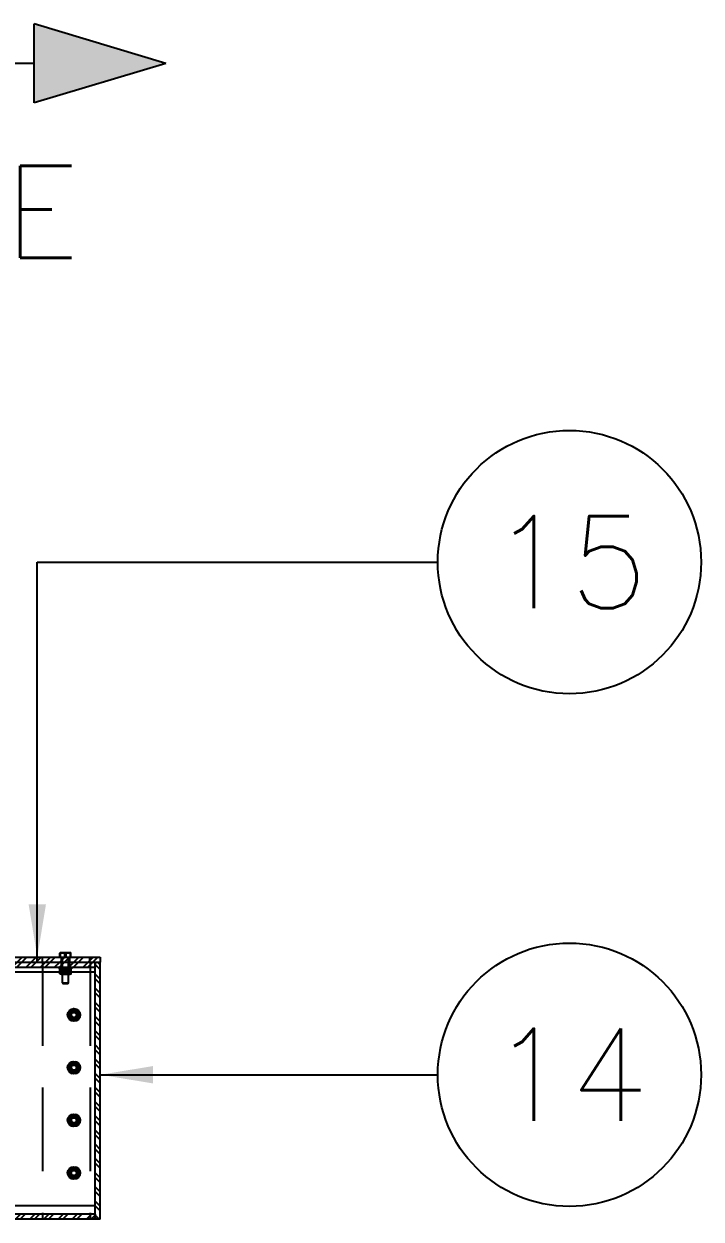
# Model space of a CAD drawing. Header units: metres. Extents: x 0 to 21025, y 0 to 14850.
# Drawn here: x 6473 to 7116, y 6191 to 7325 of the extents above; entities that cross this region are included whole.
import ezdxf
from ezdxf.enums import TextEntityAlignment as Align

# ---------------------------------------------------------------- set-up
doc = ezdxf.new("R2010")
doc.units = ezdxf.units.M
doc.header["$LTSCALE"] = 25
doc.linetypes.add('HIDDEN2', pattern=[4.7625, 3.175, -1.5875])
for name, color, linetype in [('GSB', 7, 'Continuous'), ('SDM', 7, 'Continuous'), ('SHA', 7, 'Continuous'), ('SL4', 4, 'Continuous'), ('ST1', 7, 'HIDDEN2')]:
    doc.layers.add(name, color=color, linetype=linetype)
doc.styles.add('R100', font='simplex.shx', dxfattribs={"height": 2.5})
doc.styles.add('R140', font='simplex.shx', dxfattribs={"height": 3.5})
doc.styles.add('ROMANS', font='ROMANS.SHX')
doc.dimstyles.new('25___1-25', dxfattribs={"dimscale": 25, "dimtxt": 2.5, "dimasz": 2, "dimexe": 1.5, "dimexo": 1, "dimgap": 0.5, "dimtad": 1, "dimzin": 12, "dimtxsty": 'ROMANS', "dimcen": 0, "dimclrd": 256, "dimclre": 256, "dimclrt": 3, "dimazin": 3, "dimtfac": 1, "dimtmove": 0, "dimatfit": 0, "dimfxl": 1, "dimlwd": -1, "dimlwe": -1, "dimarcsym": 0})
pattern_1 = [(45, (-2913.5705, 2928.034), (-6.735192, 6.735192), []), (45, (-2909.08, 2928.034), (-6.735192, 6.735192), [])]

# ---------------------------------------------------------------- blocks, each defined once
blk = doc.blocks.new('SIMB_CORTE_2')
at = {"layer": 'GSB'}
blk.add_hatch(color=2, dxfattribs=at).paths.add_polyline_path([(1.5, -4), (-1.5, -4), (0, -9)])
at = {"layer": 'GSB', "color": 1}
for p, q in [((0, -4), (0, 0)), ((0, 0), (10, 0)), ((0, -9), (-1.5, -4)), ((1.5, -4), (-1.5, -4)), ((0, -9), (1.5, -4))]:
    blk.add_line(p, q, dxfattribs=at)
at = {"layer": 'GSB', "color": 3, "style": 'R100'}
blk.add_attdef('XXXX', (-0.597, 1.573), '', height=2.5, dxfattribs=at)
at = {"layer": 'GSB', "color": 4, "style": 'R140'}
blk.add_attdef('A', text='', height=3.5, dxfattribs=at).set_placement((5.637, -4.293), align=Align.MIDDLE)
blk = doc.blocks.new('INDICACAO_EIXO')
at = {"layer": 'GSB', "color": 3}
blk.add_circle((0, 0), 5, dxfattribs=at)

msp = doc.modelspace()

# ---------------------------------------------------------------- hatches: boundary and pattern name
at = {"layer": 'SHA'}
h = msp.add_hatch(dxfattribs=at)
h.set_pattern_fill('ANSI32', color=256, style=0)
h.set_pattern_definition(pattern_1)
h.paths.add_polyline_path([(6540.514, 6434.865), (5540.514, 6434.865), (5540.514, 6430.103), (6540.514, 6430.103)], flags=0)
h = msp.add_hatch(dxfattribs=at)
h.set_pattern_fill('ANSI32', color=256, style=0)
h.set_pattern_definition(pattern_1)
h.paths.add_polyline_path([(6545.277, 6434.865), (6545.277, 6439.628), (6330.277, 6439.628), (6330.277, 6434.865)], flags=0)
h = msp.add_hatch(dxfattribs=at)
h.set_pattern_fill('ANSI32', color=256, angle=90, style=0)
h.set_pattern_definition([(135, (-2913.5705, 2928.034), (-6.735192, -6.735192), []), (135, (-2913.5705, 2932.524), (-6.735192, -6.735192), [])])
h.paths.add_polyline_path([(6545.277, 6434.865), (6540.514, 6434.865), (6540.514, 6190.865), (6545.277, 6190.865)], flags=0)
h = msp.add_hatch(dxfattribs=at)
h.set_pattern_fill('ANSI32', color=256, style=0)
h.set_pattern_definition(pattern_1)
h.paths.add_polyline_path([(5540.514, 6190.865), (6540.514, 6190.865), (6540.514, 6195.628), (5540.514, 6195.628)], flags=0)

# ---------------------------------------------------------------- linework, layer by layer
at = {"layer": 'SL4'}
for p, q in [((5540.514, 6434.865), (6540.514, 6434.865)), ((6330.277, 6439.628), (6545.277, 6439.628)), ((6330.277, 6434.865), (6545.277, 6434.865)), ((6507.05, 6439.628), (6507.05, 6443.181)), ((6507.277, 6443.628), (6507.259, 6443.617)), ((6510.153, 6443.628), (6507.295, 6443.628)), ((6507.539, 6443.181), (6510.153, 6443.628)), ((6507.539, 6439.628), (6507.539, 6443.181)), ((6515.135, 6443.628), (6510.153, 6443.628)), ((6512.766, 6443.181), (6515.135, 6443.628)), ((6512.766, 6439.628), (6512.766, 6443.181)), ((6517.277, 6443.628), (6515.135, 6443.628)), ((6517.295, 6443.617), (6517.277, 6443.628)), ((6517.503, 6439.628), (6517.503, 6443.181)), ((6540.514, 6190.865), (6540.514, 6434.865)), ((6540.514, 6434.865), (6545.277, 6434.865)), ((6540.514, 6434.865), (6540.514, 6430.103)), ((6545.277, 6439.628), (6545.277, 6434.865)), ((6545.277, 6190.865), (6545.277, 6434.865)), ((5540.514, 6430.103), (6540.514, 6430.103)), ((6506.971, 6425.34), (6467.793, 6425.34)), ((6506.277, 6430.103), (6506.277, 6428.503)), ((6510.799, 6428.503), (6506.277, 6428.503)), ((6506.971, 6428.056), (6507.312, 6428.503)), ((6506.971, 6423.749), (6506.971, 6428.056)), ((6506.971, 6423.749), (6507.312, 6423.303)), ((6509.283, 6423.303), (6507.277, 6423.303)), ((6509.277, 6423.303), (6509.277, 6415.182)), ((6509.283, 6423.303), (6514.248, 6423.303)), ((6518.277, 6428.503), (6510.799, 6428.503)), ((6511.595, 6423.749), (6511.595, 6428.056)), ((6516.901, 6428.056), (6514.248, 6428.503)), ((6516.901, 6423.749), (6514.248, 6423.303)), ((6517.242, 6423.303), (6514.248, 6423.303)), ((6515.277, 6415.182), (6515.277, 6423.303)), ((6516.901, 6423.749), (6516.901, 6428.056)), ((6517.583, 6428.056), (6517.242, 6428.503)), ((6517.583, 6423.749), (6517.242, 6423.303)), ((6517.583, 6423.749), (6517.583, 6428.056)), ((6540.514, 6425.34), (6517.583, 6425.34)), ((6518.277, 6428.503), (6518.277, 6430.103)), ((6509.277, 6415.182), (6509.831, 6414.628)), ((6509.277, 6415.182), (6515.277, 6415.182)), ((6509.831, 6414.628), (6514.722, 6414.628)), ((6514.722, 6414.628), (6515.277, 6415.182)), ((6517.198, 6389.509), (6515.853, 6386.955)), ((6522.967, 6389.734), (6520.083, 6389.622)), ((6517.586, 6379.517), (6520.471, 6379.629)), ((6523.355, 6379.741), (6524.701, 6382.295)), ((6516.543, 6339.029), (6515.57, 6336.312)), ((6522.224, 6340.06), (6519.384, 6339.545)), ((6524.01, 6330.221), (6524.984, 6332.939)), ((6518.329, 6329.19), (6521.169, 6329.706)), ((6516.148, 6288.661), (6515.433, 6285.864)), ((6521.707, 6290.219), (6518.928, 6289.44)), ((6518.846, 6279.032), (6521.626, 6279.811)), ((6524.405, 6280.59), (6525.121, 6283.386)), ((6521.478, 6240.272), (6518.733, 6239.381)), ((6515.987, 6238.489), (6515.386, 6235.666)), ((6519.075, 6228.978), (6521.821, 6229.87)), ((6524.566, 6230.761), (6525.167, 6233.585)), ((5540.514, 6203.628), (6540.514, 6203.628)), ((6540.514, 6195.628), (5540.514, 6195.628)), ((6540.514, 6195.628), (6540.514, 6190.865)), ((6540.514, 6190.865), (5540.514, 6190.865)), ((6545.277, 6190.865), (6540.514, 6190.865))]:
    msp.add_line(p, q, dxfattribs=at)
for centre, radius in [((6520.277, 6384.625), 6), ((6520.277, 6384.625), 3), ((6520.277, 6384.625), 2.445), ((6520.277, 6334.625), 6), ((6520.277, 6334.625), 3), ((6520.277, 6334.625), 2.445), ((6520.277, 6284.625), 6), ((6520.277, 6284.625), 3), ((6520.277, 6284.625), 2.446), ((6520.277, 6234.625), 6), ((6520.277, 6234.625), 3), ((6520.277, 6234.625), 2.445)]:
    msp.add_circle(centre, radius, dxfattribs=at)
for centre, start, end in [((6520.277, 6384.625), 92.224826, 152.224826), ((6520.277, 6384.625), 32.224826, 92.224826), ((6520.277, 6384.625), 152.224826, 212.224826), ((6520.277, 6384.625), 212.224826, 272.224826), ((6520.277, 6384.625), 272.224826, 332.224826), ((6520.277, 6384.625), 332.224826, 32.224826), ((6520.277, 6334.625), 160.286116, 220.286116), ((6520.277, 6334.625), 100.286116, 160.286116), ((6520.277, 6334.625), 220.286116, 280.286116), ((6520.277, 6334.625), 40.286116, 100.286116), ((6520.277, 6334.625), 280.286116, 340.286116), ((6520.277, 6334.625), 340.286116, 40.286116), ((6520.277, 6284.625), 165.652776, 225.652776), ((6520.277, 6284.625), 105.652776, 165.652776), ((6520.277, 6284.625), 45.652776, 105.652776), ((6520.277, 6284.625), 345.652776, 45.652776), ((6520.277, 6284.625), 225.652776, 285.652776), ((6520.277, 6284.625), 285.652776, 345.652776), ((6520.277, 6234.625), 167.987488, 227.987488), ((6520.277, 6234.625), 107.987488, 167.987488), ((6520.277, 6234.625), 227.987488, 287.987488), ((6520.277, 6234.625), 47.987488, 107.987488), ((6520.277, 6234.625), 287.987488, 347.987488), ((6520.277, 6234.625), 347.987488, 47.987488)]:
    msp.add_arc(centre, 5, start, end, dxfattribs=at)
for points, knots in [([(6507.05, 6443.181), (6507.112, 6443.364), (6507.193, 6443.602), (6507.275, 6443.623), (6507.295, 6443.628)], [0, 0, 0, 0, 0.76815073, 1, 1, 1, 1]), ([(6509.419, 6443.628), (6509.362, 6443.627), (6508.563, 6443.621), (6507.779, 6443.393), (6507.05, 6443.181)], [0, 0, 0, 0, 0.07020058, 1, 1, 1, 1]), ([(6507.295, 6443.628), (6507.36, 6443.572), (6507.443, 6443.5), (6507.523, 6443.237), (6507.539, 6443.181)], [0, 0, 0, 0, 0.78899924, 1, 1, 1, 1]), ([(6510.153, 6443.628), (6510.215, 6443.627), (6511.097, 6443.621), (6511.962, 6443.393), (6512.766, 6443.181)], [0, 0, 0, 0, 0.070200577, 1, 1, 1, 1]), ([(6515.135, 6443.628), (6515.191, 6443.627), (6515.991, 6443.621), (6516.775, 6443.393), (6517.503, 6443.181)], [0, 0, 0, 0, 0.07020058, 1, 1, 1, 1]), ([(6517.503, 6443.181), (6517.487, 6443.237), (6517.418, 6443.465), (6517.348, 6443.528), (6517.294, 6443.575)], [0, 0, 0, 0, 0.24670046, 1, 1, 1, 1]), ([(6506.971, 6428.056), (6507.165, 6428.124), (6507.918, 6428.385), (6508.701, 6428.453), (6509.283, 6428.503)], [0, 0, 0, 0, 0.25755135, 1, 1, 1, 1]), ([(6506.971, 6423.749), (6507.165, 6423.682), (6507.918, 6423.42), (6508.701, 6423.353), (6509.283, 6423.303)], [0, 0, 0, 0, 0.25755135, 1, 1, 1, 1]), ([(6509.283, 6428.503), (6509.493, 6428.496), (6510.276, 6428.472), (6511.037, 6428.232), (6511.595, 6428.056)], [0, 0, 0, 0, 0.26863361, 1, 1, 1, 1]), ([(6509.283, 6423.303), (6509.493, 6423.309), (6510.276, 6423.334), (6511.037, 6423.574), (6511.595, 6423.749)], [0, 0, 0, 0, 0.26863361, 1, 1, 1, 1]), ([(6514.248, 6428.503), (6514.185, 6428.502), (6513.289, 6428.496), (6512.411, 6428.268), (6511.595, 6428.056)], [0, 0, 0, 0, 0.07020058, 1, 1, 1, 1]), ([(6514.248, 6423.303), (6514.185, 6423.303), (6513.289, 6423.31), (6512.411, 6423.538), (6511.595, 6423.749)], [0, 0, 0, 0, 0.07020058, 1, 1, 1, 1]), ([(6517.242, 6428.503), (6517.234, 6428.502), (6517.118, 6428.496), (6517.006, 6428.268), (6516.901, 6428.056)], [0, 0, 0, 0, 0.07020058, 1, 1, 1, 1]), ([(6517.242, 6423.303), (6517.234, 6423.303), (6517.118, 6423.31), (6517.006, 6423.538), (6516.901, 6423.749)], [0, 0, 0, 0, 0.07020058, 1, 1, 1, 1]), ([(6520.083, 6389.622), (6520.014, 6389.619), (6519.04, 6389.581), (6518.086, 6389.544), (6517.198, 6389.509)], [0, 0, 0, 0, 0.07020058, 1, 1, 1, 1]), ([(6522.967, 6389.734), (6523.096, 6389.529), (6523.598, 6388.733), (6524.119, 6387.906), (6524.506, 6387.292)], [0, 0, 0, 0, 0.257551345, 1, 1, 1, 1]), ([(6515.853, 6386.955), (6515.821, 6386.895), (6515.367, 6386.032), (6514.921, 6385.187), (6514.508, 6384.401)], [0, 0, 0, 0, 0.07020058, 1, 1, 1, 1]), ([(6514.508, 6384.401), (6514.637, 6384.196), (6515.138, 6383.4), (6515.66, 6382.573), (6516.047, 6381.959)], [0, 0, 0, 0, 0.25755135, 1, 1, 1, 1]), ([(6516.047, 6381.959), (6516.187, 6381.737), (6516.708, 6380.91), (6517.215, 6380.106), (6517.586, 6379.517)], [0, 0, 0, 0, 0.26863361, 1, 1, 1, 1]), ([(6520.471, 6379.629), (6520.539, 6379.632), (6521.513, 6379.67), (6522.468, 6379.707), (6523.355, 6379.741)], [0, 0, 0, 0, 0.07020058, 1, 1, 1, 1]), ([(6524.506, 6387.292), (6524.646, 6387.069), (6525.167, 6386.243), (6525.675, 6385.438), (6526.046, 6384.849)], [0, 0, 0, 0, 0.268633605, 1, 1, 1, 1]), ([(6524.701, 6382.295), (6524.732, 6382.356), (6525.187, 6383.218), (6525.632, 6384.064), (6526.046, 6384.849)], [0, 0, 0, 0, 0.070200577, 1, 1, 1, 1]), ([(6515.57, 6336.312), (6515.547, 6336.248), (6515.218, 6335.33), (6514.896, 6334.431), (6514.596, 6333.594)], [0, 0, 0, 0, 0.07020058, 1, 1, 1, 1]), ([(6514.596, 6333.594), (6514.753, 6333.41), (6515.361, 6332.692), (6515.993, 6331.946), (6516.463, 6331.392)], [0, 0, 0, 0, 0.25755135, 1, 1, 1, 1]), ([(6516.463, 6331.392), (6516.632, 6331.192), (6517.264, 6330.447), (6517.879, 6329.721), (6518.329, 6329.19)], [0, 0, 0, 0, 0.26863361, 1, 1, 1, 1]), ([(6519.384, 6339.545), (6519.317, 6339.533), (6518.357, 6339.359), (6517.417, 6339.188), (6516.543, 6339.029)], [0, 0, 0, 0, 0.07020058, 1, 1, 1, 1]), ([(6522.224, 6340.06), (6522.381, 6339.876), (6522.989, 6339.158), (6523.621, 6338.412), (6524.091, 6337.858)], [0, 0, 0, 0, 0.25755135, 1, 1, 1, 1]), ([(6524.091, 6337.858), (6524.261, 6337.658), (6524.892, 6336.913), (6525.507, 6336.187), (6525.957, 6335.656)], [0, 0, 0, 0, 0.268633605, 1, 1, 1, 1]), ([(6524.984, 6332.939), (6525.007, 6333.003), (6525.336, 6333.921), (6525.658, 6334.82), (6525.957, 6335.656)], [0, 0, 0, 0, 0.070200577, 1, 1, 1, 1]), ([(6521.169, 6329.706), (6521.237, 6329.718), (6522.196, 6329.892), (6523.136, 6330.063), (6524.01, 6330.221)], [0, 0, 0, 0, 0.07020058, 1, 1, 1, 1]), ([(6515.433, 6285.864), (6515.416, 6285.798), (6515.174, 6284.854), (6514.937, 6283.928), (6514.717, 6283.068)], [0, 0, 0, 0, 0.07020058, 1, 1, 1, 1]), ([(6518.928, 6289.44), (6518.862, 6289.421), (6517.923, 6289.158), (6517.003, 6288.901), (6516.148, 6288.661)], [0, 0, 0, 0, 0.070200577, 1, 1, 1, 1]), ([(6521.707, 6290.219), (6521.881, 6290.049), (6522.554, 6289.392), (6523.253, 6288.708), (6523.772, 6288.201)], [0, 0, 0, 0, 0.25755135, 1, 1, 1, 1]), ([(6523.772, 6288.201), (6523.959, 6288.017), (6524.658, 6287.334), (6525.338, 6286.669), (6525.836, 6286.183)], [0, 0, 0, 0, 0.26863361, 1, 1, 1, 1]), ([(6525.121, 6283.386), (6525.138, 6283.453), (6525.379, 6284.397), (6525.616, 6285.323), (6525.836, 6286.183)], [0, 0, 0, 0, 0.07020058, 1, 1, 1, 1]), ([(6514.717, 6283.068), (6514.891, 6282.898), (6515.563, 6282.24), (6516.263, 6281.557), (6516.782, 6281.05)], [0, 0, 0, 0, 0.25755135, 1, 1, 1, 1]), ([(6516.782, 6281.05), (6516.969, 6280.866), (6517.668, 6280.183), (6518.348, 6279.518), (6518.846, 6279.032)], [0, 0, 0, 0, 0.26863361, 1, 1, 1, 1]), ([(6521.626, 6279.811), (6521.692, 6279.829), (6522.63, 6280.092), (6523.55, 6280.35), (6524.405, 6280.59)], [0, 0, 0, 0, 0.07020058, 1, 1, 1, 1]), ([(6521.478, 6240.272), (6521.658, 6240.11), (6522.357, 6239.48), (6523.084, 6238.826), (6523.623, 6238.34)], [0, 0, 0, 0, 0.25755135, 1, 1, 1, 1]), ([(6515.386, 6235.666), (6515.372, 6235.599), (6515.169, 6234.646), (6514.97, 6233.711), (6514.785, 6232.842)], [0, 0, 0, 0, 0.07020058, 1, 1, 1, 1]), ([(6514.785, 6232.842), (6514.965, 6232.68), (6515.665, 6232.05), (6516.391, 6231.396), (6516.93, 6230.91)], [0, 0, 0, 0, 0.25755135, 1, 1, 1, 1]), ([(6518.733, 6239.381), (6518.668, 6239.36), (6517.74, 6239.059), (6516.832, 6238.764), (6515.987, 6238.489)], [0, 0, 0, 0, 0.07020058, 1, 1, 1, 1]), ([(6516.93, 6230.91), (6517.125, 6230.735), (6517.851, 6230.081), (6518.558, 6229.444), (6519.075, 6228.978)], [0, 0, 0, 0, 0.26863361, 1, 1, 1, 1]), ([(6521.821, 6229.87), (6521.886, 6229.891), (6522.813, 6230.192), (6523.722, 6230.487), (6524.566, 6230.761)], [0, 0, 0, 0, 0.07020058, 1, 1, 1, 1]), ([(6523.623, 6238.34), (6523.818, 6238.165), (6524.544, 6237.511), (6525.251, 6236.874), (6525.768, 6236.408)], [0, 0, 0, 0, 0.26863361, 1, 1, 1, 1]), ([(6525.167, 6233.585), (6525.181, 6233.652), (6525.384, 6234.605), (6525.583, 6235.539), (6525.768, 6236.408)], [0, 0, 0, 0, 0.07020058, 1, 1, 1, 1])]:
    msp.add_open_spline(points, degree=3, knots=knots, dxfattribs=at)
at = {"layer": 'ST1'}
for p, q in [((6485.517, 6434.865), (6485.517, 6439.628)), ((6490.514, 6434.865), (6490.514, 6190.865)), ((6490.517, 6434.865), (6490.517, 6439.628)), ((6508.277, 6439.628), (6508.277, 6434.865)), ((6508.277, 6434.865), (6508.277, 6430.103)), ((6509.277, 6439.628), (6509.277, 6423.303)), ((6511.787, 6443.181), (6509.419, 6443.628)), ((6511.787, 6439.628), (6511.787, 6443.181)), ((6517.014, 6443.181), (6514.401, 6443.628)), ((6515.277, 6423.303), (6515.277, 6439.628)), ((6516.277, 6434.865), (6516.277, 6439.628)), ((6516.277, 6430.103), (6516.277, 6434.865)), ((6517.014, 6439.628), (6517.014, 6443.181)), ((6535.277, 6434.865), (6535.277, 6439.628)), ((6535.752, 6434.865), (6535.752, 6190.865)), ((6540.514, 6425.34), (5540.514, 6425.34)), ((6517.583, 6425.34), (6506.971, 6425.34)), ((6507.653, 6428.056), (6510.306, 6428.503)), ((6507.653, 6423.749), (6507.653, 6428.056)), ((6507.653, 6423.749), (6510.306, 6423.303)), ((6509.077, 6430.103), (6509.077, 6428.503)), ((6509.277, 6428.503), (6509.777, 6428.153)), ((6509.777, 6423.678), (6509.277, 6423.328)), ((6510.78, 6428.153), (6509.777, 6428.153)), ((6509.777, 6428.153), (6509.777, 6423.678)), ((6509.777, 6423.678), (6514.777, 6423.678)), ((6510.48, 6423.328), (6515.277, 6423.328)), ((6514.777, 6428.153), (6510.78, 6428.153)), ((6512.959, 6423.749), (6512.959, 6428.056)), ((6514.777, 6428.153), (6515.277, 6428.503)), ((6514.777, 6423.678), (6514.777, 6428.153)), ((6515.277, 6423.328), (6514.777, 6423.678)), ((6515.277, 6423.303), (6515.277, 6423.328)), ((6515.477, 6428.503), (6515.477, 6430.103)), ((6519.304, 6390.316), (6514.862, 6386.628)), ((6524.719, 6388.313), (6519.304, 6390.316)), ((6525.692, 6382.622), (6524.719, 6388.313)), ((6514.862, 6386.628), (6515.835, 6380.937)), ((6515.835, 6380.937), (6521.25, 6378.934)), ((6521.25, 6378.934), (6525.692, 6382.622)), ((6518.515, 6340.124), (6514.634, 6335.849)), ((6514.634, 6335.849), (6516.396, 6330.351)), ((6524.158, 6338.9), (6518.515, 6340.124)), ((6522.038, 6329.127), (6525.919, 6333.402)), ((6525.919, 6333.402), (6524.158, 6338.9)), ((6516.396, 6330.351), (6522.038, 6329.127)), ((6518.009, 6289.935), (6514.545, 6285.316)), ((6523.741, 6289.244), (6518.009, 6289.935)), ((6526.009, 6283.935), (6523.741, 6289.244)), ((6514.545, 6285.316), (6516.813, 6280.007)), ((6516.813, 6280.007), (6522.545, 6279.316)), ((6522.545, 6279.316), (6526.009, 6283.935)), ((6517.794, 6239.838), (6514.521, 6235.082)), ((6514.521, 6235.082), (6517.004, 6229.869)), ((6517.004, 6229.869), (6522.759, 6229.413)), ((6523.55, 6239.381), (6517.794, 6239.838)), ((6522.759, 6229.413), (6526.032, 6234.169)), ((6526.032, 6234.169), (6523.55, 6239.381)), ((5540.514, 6203.628), (6540.514, 6203.628))]:
    msp.add_line(p, q, dxfattribs=at)
for centre, radius in [((6520.277, 6384.625), 4), ((6520.277, 6384.625), 3.2), ((6520.277, 6384.625), 2.5), ((6520.277, 6334.625), 4), ((6520.277, 6334.625), 3.2), ((6520.277, 6334.625), 2.5), ((6520.277, 6284.625), 4), ((6520.277, 6284.625), 3.2), ((6520.277, 6284.625), 2.5), ((6520.277, 6234.625), 4), ((6520.277, 6234.625), 3.2), ((6520.277, 6234.625), 2.5)]:
    msp.add_circle(centre, radius, dxfattribs=at)
for points, knots in [([(6514.401, 6443.628), (6514.339, 6443.627), (6513.456, 6443.621), (6512.591, 6443.393), (6511.787, 6443.181)], [0, 0, 0, 0, 0.07020058, 1, 1, 1, 1]), ([(6517.259, 6443.628), (6517.239, 6443.623), (6517.157, 6443.602), (6517.076, 6443.364), (6517.014, 6443.181)], [0, 0, 0, 0, 0.231849272, 1, 1, 1, 1]), ([(6510.306, 6428.503), (6510.368, 6428.502), (6511.264, 6428.496), (6512.142, 6428.268), (6512.959, 6428.056)], [0, 0, 0, 0, 0.07020058, 1, 1, 1, 1]), ([(6510.306, 6423.303), (6510.368, 6423.303), (6511.264, 6423.31), (6512.142, 6423.538), (6512.959, 6423.749)], [0, 0, 0, 0, 0.07020058, 1, 1, 1, 1]), ([(6512.959, 6428.056), (6513.153, 6428.124), (6513.906, 6428.385), (6514.689, 6428.453), (6515.271, 6428.503)], [0, 0, 0, 0, 0.257551345, 1, 1, 1, 1]), ([(6512.959, 6423.749), (6513.153, 6423.682), (6513.906, 6423.42), (6514.689, 6423.353), (6515.271, 6423.303)], [0, 0, 0, 0, 0.25755135, 1, 1, 1, 1]), ([(6515.271, 6428.503), (6515.481, 6428.496), (6516.263, 6428.472), (6517.025, 6428.232), (6517.583, 6428.056)], [0, 0, 0, 0, 0.26863361, 1, 1, 1, 1]), ([(6515.271, 6423.303), (6515.481, 6423.309), (6516.263, 6423.334), (6517.025, 6423.574), (6517.583, 6423.749)], [0, 0, 0, 0, 0.26863361, 1, 1, 1, 1])]:
    msp.add_open_spline(points, degree=3, knots=knots, dxfattribs=at)

# ---------------------------------------------------------------- block references
at = {"layer": 'GSB'}
ref = msp.add_blockref('SIMB_CORTE_2', (6382.514, 7287.945), dxfattribs=dict(at, xscale=-24.99999999999972, yscale=24.99999999999972, zscale=24.99999999999972, rotation=89.99999999999993))
ref.add_attrib('A', 'E', dxfattribs={"color": 4, "height": 87.5, "style": 'R140'}).set_placement((6489.85, 7147.025), align=Align.MIDDLE)
ref = msp.add_blockref('INDICACAO_EIXO', (6990.823, 6814.53), dxfattribs=dict(at, xscale=24.99999999999972, yscale=24.99999999999972, zscale=24.99999999999972))
ref.add_attrib('EIXO', '15', dxfattribs={"color": 4, "height": 87.5, "style": 'R140'}).set_placement((6990.823, 6814.53), align=Align.MIDDLE_CENTER)
ref = msp.add_blockref('INDICACAO_EIXO', (6990.823, 6327.891), dxfattribs=dict(at, xscale=24.99999999999972, yscale=24.99999999999972, zscale=24.99999999999972))
ref.add_attrib('EIXO', '14', dxfattribs={"color": 4, "height": 87.5, "style": 'R140'}).set_placement((6990.823, 6327.891), align=Align.MIDDLE_CENTER)

# ---------------------------------------------------------------- leaders
at = {"layer": 'SDM'}
for points in [[(6485.517, 6439.628), (6485.517, 6814.53), (6865.823, 6814.53)], [(6545.277, 6327.891), (6865.823, 6327.891)]]:
    msp.add_leader(points, dimstyle='25___1-25', override={"dimgap": 0.5, "dimtad": 0}, dxfattribs=at)

doc.saveas('drawing.dxf')
